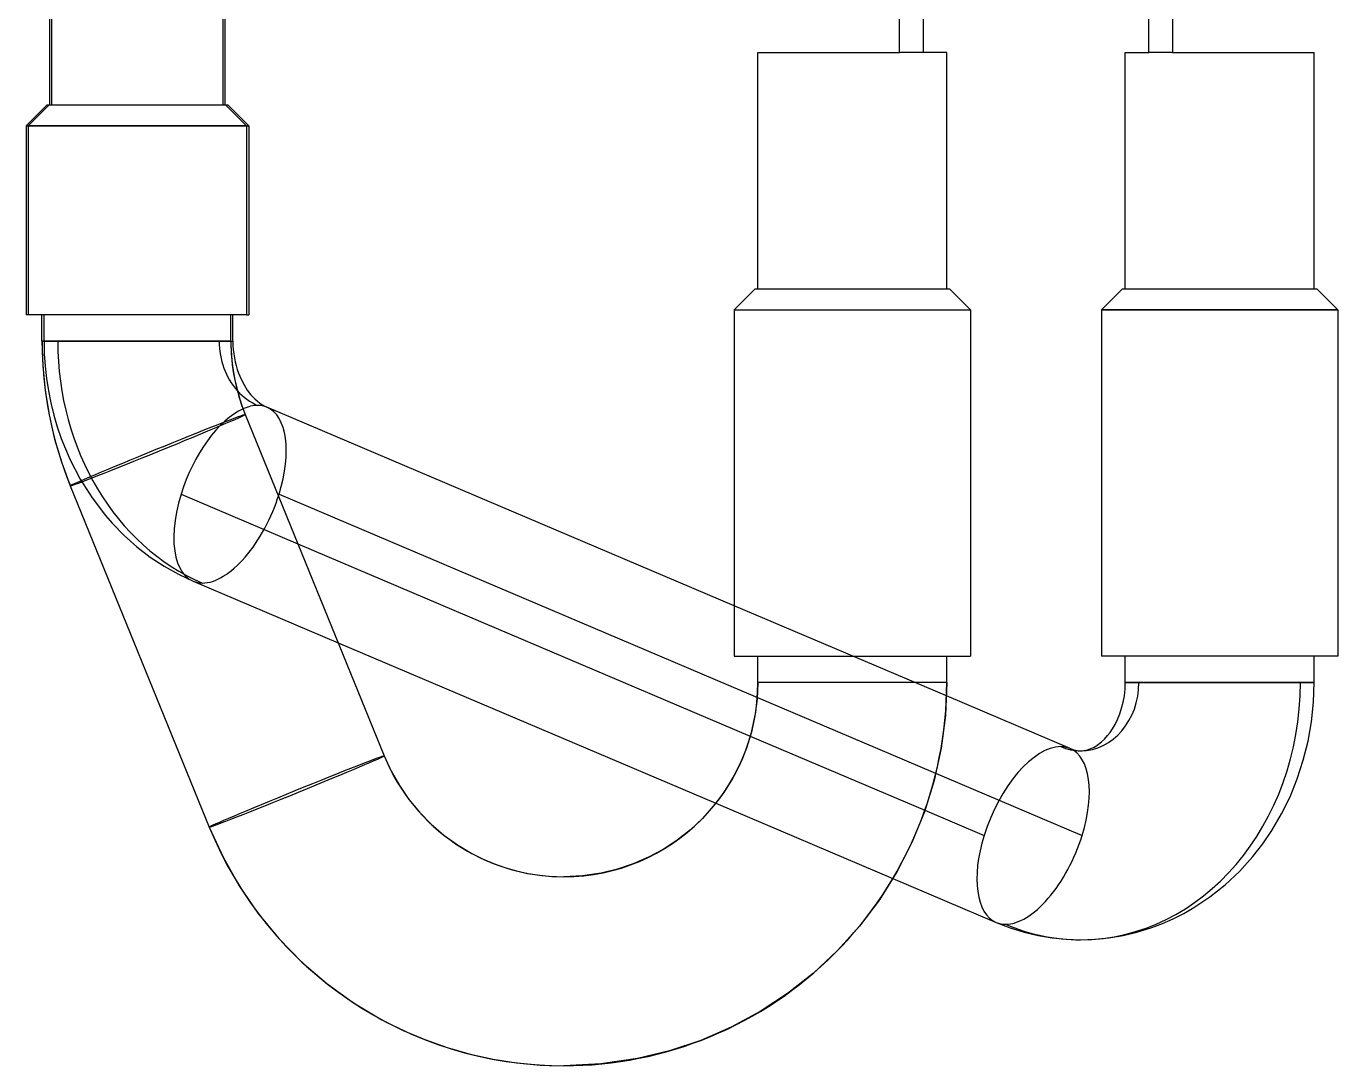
# Model space of a CAD drawing. Header units: millimetres. Extents: x -14.1 to 35.9, y -51.9 to 4.8.
# Drawn here: x 4.61 to 29.6, y -51.9 to -32.1 of the extents above; entities that cross this region are included whole.
import ezdxf

# ---------------------------------------------------------------- set-up
doc = ezdxf.new("R2010")
doc.units = ezdxf.units.MM
doc.layers.add('MAIN-1', color=7, linetype='Continuous')
doc.layers.add('MAIN-2', color=7, linetype='Continuous')

msp = doc.modelspace()

# ---------------------------------------------------------------- linework, layer by layer
at = {"layer": 'MAIN-1'}
for p, q in [((5.058, -33.6), (5.058, -29.1)), ((8.358, -33.6), (8.358, -29.1)), ((8.397, -33.6), (8.397, -29.1)), ((21.25, -32.6), (21.25, -30.262)), ((21.7, -30.262), (21.7, -32.6)), ((26, -32.6), (26, -30.348)), ((26.45, -30.348), (26.45, -32.6)), ((18.55, -37.1), (18.55, -32.6)), ((18.55, -32.6), (21.25, -32.6)), ((21.7, -32.6), (21.25, -32.6)), ((22.15, -32.6), (21.7, -32.6)), ((22.15, -37.1), (22.15, -32.6)), ((25.55, -32.6), (26, -32.6)), ((25.55, -37.1), (25.55, -32.6)), ((26.45, -32.6), (26, -32.6)), ((26.45, -32.6), (29.15, -32.6)), ((29.15, -37.1), (29.15, -32.6)), ((5.008, -33.6), (4.608, -34)), ((5.008, -33.6), (8.408, -33.6)), ((8.408, -33.6), (8.808, -34)), ((8.408, -33.6), (8.447, -33.6)), ((8.447, -33.6), (8.847, -34)), ((4.608, -34), (8.808, -34)), ((4.608, -34), (4.608, -37.6)), ((8.808, -34), (8.808, -37.6)), ((8.808, -34), (8.847, -34)), ((8.847, -34), (8.847, -37.6)), ((18.5, -37.1), (18.1, -37.5)), ((18.5, -37.1), (22.2, -37.1)), ((22.2, -37.1), (22.6, -37.5)), ((25.5, -37.1), (25.1, -37.5)), ((25.5, -37.1), (29.2, -37.1)), ((29.2, -37.1), (29.6, -37.5)), ((8.808, -37.6), (4.608, -37.6)), ((4.908, -38.1), (4.908, -37.6)), ((8.508, -38.1), (8.508, -37.6)), ((8.547, -38.1), (8.547, -37.6)), ((8.808, -37.6), (8.847, -37.6)), ((18.1, -37.5), (22.6, -37.5)), ((18.1, -37.5), (18.1, -44.1)), ((22.6, -37.5), (22.6, -44.1)), ((29.6, -37.5), (25.1, -37.5)), ((25.1, -37.5), (25.1, -44.1)), ((29.6, -37.5), (29.6, -44.1)), ((4.909, -38.1), (4.908, -38.1)), ((4.908, -38.1), (4.923, -38.571)), ((8.508, -38.1), (4.909, -38.1)), ((8.508, -38.1), (8.547, -38.1)), ((8.508, -38.1), (8.516, -38.339)), ((8.547, -38.1), (8.548, -38.18)), ((8.548, -38.18), (8.554, -38.259)), ((8.516, -38.339), (8.539, -38.576)), ((8.554, -38.259), (8.562, -38.338)), ((8.562, -38.338), (8.574, -38.415)), ((8.574, -38.415), (8.589, -38.491)), ((4.923, -38.571), (4.969, -39.039)), ((8.539, -38.576), (8.577, -38.812)), ((8.589, -38.491), (8.608, -38.565)), ((8.608, -38.565), (8.629, -38.637)), ((8.629, -38.637), (8.652, -38.705)), ((8.652, -38.705), (8.702, -38.825)), ((8.577, -38.812), (8.631, -39.045)), ((8.702, -38.825), (8.758, -38.933)), ((8.758, -38.933), (8.819, -39.029)), ((4.969, -39.039), (5.045, -39.504)), ((8.631, -39.045), (8.699, -39.273)), ((8.819, -39.029), (8.882, -39.112)), ((8.882, -39.112), (8.912, -39.147)), ((8.912, -39.147), (8.963, -39.199)), ((8.963, -39.199), (9.013, -39.244)), ((8.699, -39.273), (8.782, -39.497)), ((9.013, -39.244), (9.062, -39.281)), ((9.062, -39.281), (9.109, -39.312)), ((9.109, -39.312), (9.154, -39.337)), ((9.154, -39.337), (9.196, -39.357)), ((18.1, -43.139), (9.196, -39.357)), ((5.045, -39.504), (5.15, -39.963)), ((8.782, -39.497), (11.43, -45.997)), ((5.15, -39.963), (5.285, -40.414)), ((5.285, -40.414), (5.448, -40.856)), ((5.448, -40.856), (8.097, -47.356)), ((9.785, -41.96), (18.406, -45.622)), ((10.554, -43.845), (17.748, -46.901)), ((18.1, -44.1), (22.6, -44.1)), ((18.55, -44.6), (18.55, -44.1)), ((22.15, -44.6), (22.15, -44.1)), ((29.6, -44.1), (25.1, -44.1)), ((25.55, -44.6), (25.55, -44.1)), ((29.15, -44.6), (29.15, -44.1)), ((18.55, -44.6), (18.536, -44.918)), ((18.551, -44.6), (18.55, -44.6)), ((22.15, -44.6), (18.551, -44.6)), ((22.15, -44.6), (22.123, -45.228)), ((25.533, -44.851), (25.546, -44.726)), ((25.546, -44.726), (25.55, -44.6)), ((25.55, -44.6), (28.889, -44.6)), ((28.889, -44.6), (29.15, -44.6)), ((29.137, -44.976), (29.15, -44.6)), ((18.536, -44.918), (18.495, -45.234)), ((24.499, -45.857), (22.145, -44.857)), ((25.482, -45.089), (25.511, -44.972)), ((25.511, -44.972), (25.533, -44.851)), ((29.098, -45.349), (29.137, -44.976)), ((18.495, -45.234), (18.427, -45.545)), ((22.123, -45.228), (22.042, -45.85)), ((25.405, -45.303), (25.446, -45.2)), ((25.446, -45.2), (25.482, -45.089)), ((25.261, -45.552), (25.307, -45.484)), ((25.307, -45.484), (25.358, -45.398)), ((25.358, -45.398), (25.405, -45.303)), ((29.033, -45.718), (29.098, -45.349)), ((18.427, -45.545), (18.333, -45.849)), ((25.042, -45.776), (25.098, -45.731)), ((25.098, -45.731), (25.156, -45.677)), ((25.156, -45.677), (25.215, -45.612)), ((25.215, -45.612), (25.261, -45.552)), ((28.943, -46.08), (29.033, -45.718)), ((18.333, -45.849), (18.213, -46.144)), ((22.042, -45.85), (21.908, -46.464)), ((24.499, -45.857), (24.536, -45.871)), ((24.536, -45.871), (24.572, -45.883)), ((24.572, -45.883), (24.605, -45.89)), ((24.605, -45.89), (24.637, -45.896)), ((24.637, -45.896), (24.669, -45.899)), ((24.669, -45.899), (24.7, -45.9)), ((24.7, -45.9), (24.731, -45.899)), ((24.731, -45.899), (24.762, -45.896)), ((24.762, -45.896), (24.794, -45.89)), ((24.794, -45.89), (24.828, -45.883)), ((24.828, -45.883), (24.865, -45.871)), ((24.865, -45.871), (24.894, -45.86)), ((24.894, -45.86), (24.924, -45.847)), ((24.924, -45.847), (24.955, -45.831)), ((24.955, -45.831), (24.987, -45.812)), ((24.987, -45.812), (25.042, -45.776)), ((11.43, -45.997), (11.563, -46.287)), ((18.213, -46.144), (18.068, -46.428)), ((28.829, -46.433), (28.943, -46.08)), ((11.563, -46.287), (11.72, -46.564)), ((18.068, -46.428), (17.899, -46.697)), ((21.908, -46.464), (21.722, -47.064)), ((28.69, -46.775), (28.829, -46.433)), ((11.72, -46.564), (11.901, -46.826)), ((17.899, -46.697), (17.707, -46.952)), ((11.901, -46.826), (12.103, -47.072)), ((17.707, -46.952), (17.495, -47.189)), ((28.528, -47.103), (28.69, -46.775)), ((12.103, -47.072), (12.325, -47.299)), ((17.495, -47.189), (17.263, -47.406)), ((21.722, -47.064), (21.485, -47.645)), ((21.732, -47.034), (22.861, -47.514)), ((28.345, -47.417), (28.528, -47.103)), ((8.097, -47.356), (8.358, -47.927)), ((12.325, -47.299), (12.566, -47.507)), ((17.263, -47.406), (17.013, -47.603)), ((28.169, -47.674), (28.345, -47.417)), ((12.566, -47.507), (12.824, -47.693)), ((12.824, -47.693), (13.098, -47.856)), ((17.013, -47.603), (16.747, -47.778)), ((21.485, -47.645), (21.198, -48.205)), ((27.98, -47.917), (28.169, -47.674)), ((8.358, -47.927), (8.668, -48.473)), ((13.098, -47.856), (13.302, -47.958)), ((13.302, -47.958), (13.513, -48.048)), ((16.467, -47.929), (16.175, -48.055)), ((16.747, -47.778), (16.467, -47.929)), ((27.726, -48.197), (27.98, -47.917)), ((13.513, -48.048), (13.728, -48.124)), ((13.728, -48.124), (13.948, -48.187)), ((13.948, -48.187), (14.172, -48.237)), ((15.564, -48.231), (15.211, -48.283)), ((15.873, -48.156), (15.564, -48.231)), ((16.175, -48.055), (15.873, -48.156)), ((21.198, -48.205), (20.865, -48.737)), ((27.454, -48.453), (27.726, -48.197)), ((8.668, -48.473), (9.024, -48.991)), ((14.172, -48.237), (14.398, -48.272)), ((14.398, -48.272), (14.625, -48.293)), ((14.625, -48.293), (14.854, -48.3)), ((15.211, -48.283), (14.854, -48.3)), ((21.123, -48.334), (23.091, -49.171)), ((27.164, -48.684), (27.454, -48.453)), ((26.86, -48.887), (27.164, -48.684)), ((20.865, -48.737), (20.488, -49.239)), ((26.665, -48.999), (26.86, -48.887)), ((9.024, -48.991), (9.423, -49.476)), ((23.091, -49.171), (23.357, -49.273)), ((26.057, -49.268), (26.263, -49.189)), ((26.263, -49.189), (26.466, -49.099)), ((26.466, -49.099), (26.665, -48.999)), ((9.423, -49.476), (9.862, -49.925)), ((20.488, -49.239), (20.068, -49.706)), ((23.357, -49.273), (23.627, -49.356)), ((23.627, -49.356), (23.892, -49.419)), ((23.892, -49.419), (24.16, -49.464)), ((24.16, -49.464), (24.429, -49.491)), ((24.97, -49.491), (25.24, -49.464)), ((25.24, -49.464), (25.508, -49.419)), ((25.508, -49.419), (25.773, -49.356)), ((25.773, -49.356), (26.057, -49.268)), ((20.068, -49.706), (19.61, -50.136)), ((24.429, -49.491), (24.7, -49.5)), ((24.7, -49.5), (24.97, -49.491)), ((9.862, -49.925), (10.338, -50.334)), ((19.61, -50.136), (19.117, -50.524)), ((10.338, -50.334), (10.847, -50.701)), ((10.847, -50.701), (11.386, -51.023)), ((19.117, -50.524), (18.592, -50.869)), ((18.592, -50.869), (18.039, -51.167)), ((11.386, -51.023), (11.79, -51.226)), ((11.79, -51.226), (12.206, -51.402)), ((18.039, -51.167), (17.463, -51.417)), ((12.206, -51.402), (12.631, -51.553)), ((17.463, -51.417), (16.867, -51.616)), ((12.631, -51.553), (13.065, -51.677)), ((13.065, -51.677), (13.506, -51.774)), ((16.867, -51.616), (16.257, -51.764)), ((13.506, -51.774), (13.952, -51.844)), ((13.952, -51.844), (14.402, -51.886)), ((14.402, -51.886), (14.853, -51.9)), ((15.558, -51.866), (14.853, -51.9)), ((16.257, -51.764), (15.558, -51.866))]:
    msp.add_line(p, q, dxfattribs=at)
for centre, major_axis, ratio, start_param, end_param in [((12.205, -38.1), (0, -7.3), 0.999391, -1.570796, -1.183676), ((9.397, -38.1), (0, 1.3), 0.854912, 2.379854, 2.79327), ((8.492, -41.014), (-0.704, -1.657), 0.487619, -2.937361, -2.657741), ((8.492, -41.014), (-0.704, -1.657), 0.487619, 3.141548, 3.345824), ((7.115, -40.176), (-1.667, -0.679), 0.013175, 0.032325, 3.141593), ((7.115, -40.176), (-1.667, -0.679), 0.013175, 0, 0.032325), ((14.853, -44.6), (0, -3.7), 0.999391, 0.000209, 1.570796), ((24.7, -44.6), (0, 4.9), 0.854912, -3.141538, -1.570796), ((23.795, -47.514), (-0.704, -1.657), 0.487619, -2.937361, -1.366565), ((23.795, -47.514), (-0.704, -1.657), 0.487619, 3.141548, 3.345824), ((24.7, -44.6), (0, 1.3), 0.854912, 2.79327, 3.141647), ((9.763, -46.676), (-1.667, -0.679), 0.013175, 0.032325, 3.141593), ((9.763, -46.676), (-1.667, -0.679), 0.013175, 0, 0.032325), ((14.853, -44.6), (0, -7.3), 0.999391, -1.183676, -0.00007), ((23.795, -47.514), (-0.704, -1.657), 0.487619, -1.366565, -0.000045)]:
    msp.add_ellipse(centre, major_axis=major_axis, ratio=ratio, start_param=start_param, end_param=end_param, dxfattribs=at)
at = {"layer": 'MAIN-2'}
for p, q in [((5.097, -33.6), (5.097, -29.1)), ((21.25, -32.6), (21.25, -32.6)), ((21.25, -32.6), (21.25, -32.6)), ((21.25, -32.6), (21.25, -32.6)), ((21.7, -32.6), (21.7, -32.6)), ((21.7, -32.6), (21.7, -32.6)), ((21.7, -32.6), (21.7, -32.6)), ((26, -32.6), (26, -32.6)), ((26, -32.6), (26, -32.6)), ((26, -32.6), (26, -32.6)), ((26.45, -32.6), (26.45, -32.6)), ((26.45, -32.6), (26.45, -32.6)), ((26.45, -32.6), (26.45, -32.6)), ((5.047, -33.6), (4.647, -34)), ((4.608, -34), (8.808, -34)), ((4.647, -34), (8.847, -34)), ((8.808, -34), (4.647, -34)), ((4.647, -34), (4.647, -37.6)), ((4.947, -38.1), (4.947, -37.6)), ((18.1, -37.5), (22.6, -37.5)), ((25.1, -37.5), (29.6, -37.5)), ((4.908, -38.1), (8.507, -38.1)), ((8.285, -38.1), (4.947, -38.1)), ((4.947, -38.1), (5.208, -38.1)), ((4.947, -38.1), (4.952, -38.337)), ((5.208, -38.1), (8.547, -38.1)), ((8.508, -38.1), (8.285, -38.1)), ((8.507, -38.1), (8.508, -38.1)), ((4.952, -38.337), (4.967, -38.574)), ((4.967, -38.574), (4.993, -38.81)), ((4.993, -38.81), (5.03, -39.044)), ((5.03, -39.044), (5.076, -39.276)), ((5.076, -39.276), (5.132, -39.505)), ((5.132, -39.505), (5.199, -39.73)), ((5.199, -39.73), (5.275, -39.952)), ((5.275, -39.952), (5.441, -40.349)), ((5.441, -40.349), (5.637, -40.728)), ((5.637, -40.728), (5.864, -41.084)), ((5.864, -41.084), (6.117, -41.417)), ((7.558, -41.014), (9.785, -41.96)), ((9.426, -41.014), (24.729, -47.514)), ((6.117, -41.417), (6.246, -41.565)), ((6.246, -41.565), (6.474, -41.8)), ((6.474, -41.8), (6.716, -42.016)), ((6.716, -42.016), (6.971, -42.212)), ((6.971, -42.212), (7.237, -42.387)), ((7.237, -42.387), (7.509, -42.539)), ((7.509, -42.539), (7.789, -42.671)), ((7.789, -42.671), (10.554, -43.845)), ((22.145, -44.857), (18.1, -43.139)), ((22.149, -44.6), (18.55, -44.6)), ((22.15, -44.6), (22.149, -44.6)), ((25.811, -44.6), (25.55, -44.6)), ((29.15, -44.6), (25.811, -44.6)), ((18.406, -45.622), (21.732, -47.034)), ((17.748, -46.901), (21.123, -48.334))]:
    msp.add_line(p, q, dxfattribs=at)
for centre, major_axis, ratio, start_param, end_param in [((9.397, -38.1), (0, 4.9), 0.854912, 1.570796, 2.79327), ((9.397, -38.1), (0, 1.3), 0.854912, 1.570796, 2.379854), ((12.205, -38.1), (0, -3.7), 0.999391, -1.570796, -1.183676), ((8.492, -41.014), (-0.704, -1.657), 0.487619, -2.657741, -1.366565), ((8.492, -41.014), (-0.704, -1.657), 0.487619, 1.775028, 3.141548), ((7.115, -40.176), (-1.667, -0.679), 0.013175, -3.109267, 0), ((7.115, -40.176), (-1.667, -0.679), 0.013175, -3.141593, -3.109267), ((8.492, -41.014), (-0.704, -1.657), 0.487619, -1.366565, 0.204231), ((8.492, -41.014), (-0.704, -1.657), 0.487619, 0.204231, 1.775028), ((14.853, -44.6), (0, -7.3), 0.999391, -0.00007, 1.570796), ((24.7, -44.6), (0, 1.3), 0.854912, -3.141538, -1.570796), ((23.795, -47.514), (-0.704, -1.657), 0.487619, 1.775028, 3.141548), ((9.763, -46.676), (-1.667, -0.679), 0.013175, -3.109267, 0), ((9.763, -46.676), (-1.667, -0.679), 0.013175, -3.141593, -3.109267), ((14.853, -44.6), (0, -3.7), 0.999391, -1.183676, 0.000209), ((23.795, -47.514), (-0.704, -1.657), 0.487619, 0.204231, 1.775028), ((23.795, -47.514), (-0.704, -1.657), 0.487619, -0.000045, 0.204231), ((24.7, -44.6), (0, 4.9), 0.854912, 2.79327, 3.141647)]:
    msp.add_ellipse(centre, major_axis=major_axis, ratio=ratio, start_param=start_param, end_param=end_param, dxfattribs=at)

doc.saveas('drawing.dxf')
